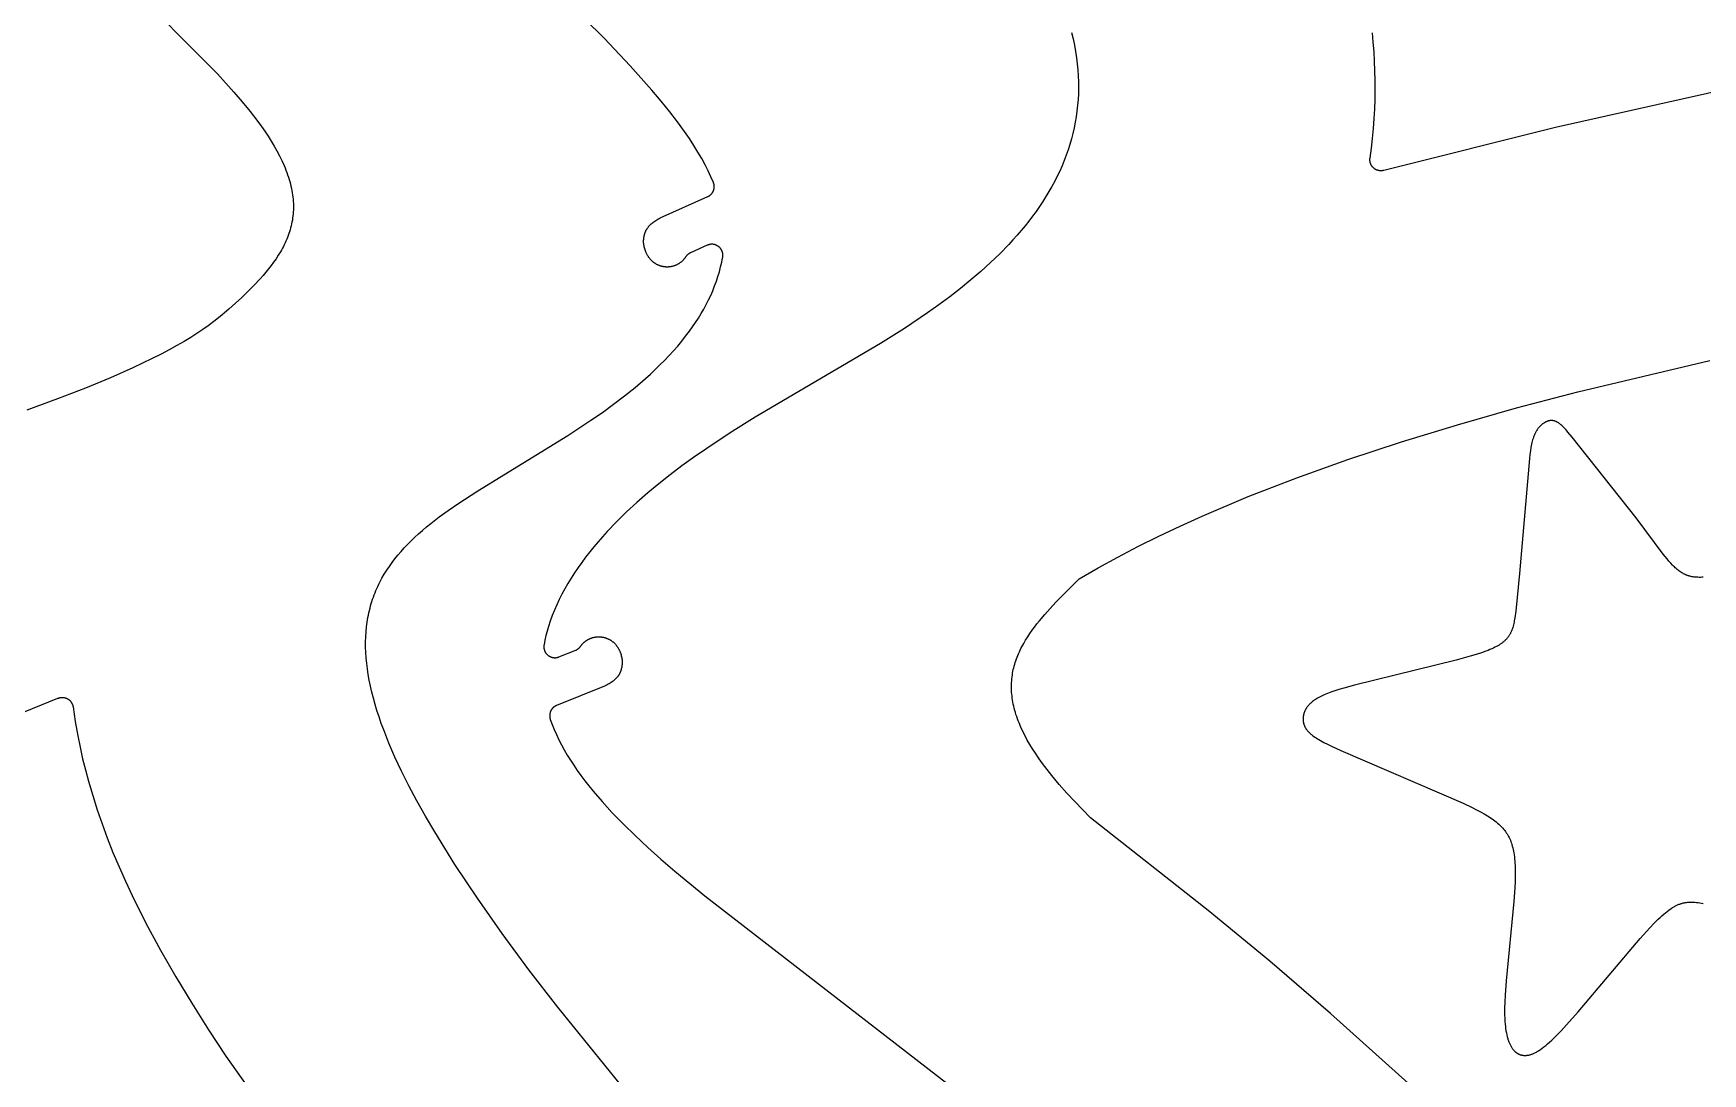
# Model space of a CAD drawing. Header units: millimetres. Extents: x -13379 to -9942, y 7 to 1157.
# Drawn here: x -11588.4 to -11285.6, y 638.8 to 827.4 of the extents above; entities that cross this region are included whole.
import ezdxf

# ---------------------------------------------------------------- set-up
doc = ezdxf.new("R2010")
doc.units = ezdxf.units.MM
doc.header["$MEASUREMENT"] = 0
doc.layers.add('SECCIONES', color=7, linetype='Continuous')
doc.layers.add('TABLERO COMPLETO', color=7, linetype='Continuous')

msp = doc.modelspace()

# ---------------------------------------------------------------- linework, layer by layer
at = {"layer": 'SECCIONES'}
for points in [[(-11481.86, 636.82, 0), (-11493.25, 650.87, 0), (-11498.46, 657.65, 0), (-11503.32, 664.25, 0), (-11507.8, 670.62, 0), (-11511.9, 676.77, 0), (-11515.57, 682.66, 0), (-11517.24, 685.51, 0), (-11518.8, 688.29, 0), (-11520.25, 691, 0), (-11521.57, 693.65, 0), (-11522.78, 696.22, 0), (-11523.86, 698.72, 0), (-11524.82, 701.14, 0), (-11525.26, 702.33, 0), (-11525.66, 703.5, 0), (-11526.04, 704.65, 0), (-11526.38, 705.78, 0), (-11526.69, 706.9, 0), (-11526.97, 708, 0), (-11527.22, 709.07, 0), (-11527.43, 710.14, 0), (-11527.62, 711.18, 0), (-11527.78, 712.21, 0), (-11527.9, 713.21, 0), (-11528, 714.21, 0), (-11528.06, 715.18, 0), (-11528.09, 716.14, 0), (-11528.1, 717.08, 0), (-11528.07, 718.01, 0), (-11528.02, 718.91, 0), (-11527.93, 719.81, 0), (-11527.82, 720.68, 0), (-11527.75, 721.12, 0), (-11527.67, 721.55, 0), (-11527.59, 721.97, 0), (-11527.5, 722.39, 0), (-11527.41, 722.81, 0), (-11527.3, 723.22, 0), (-11527.19, 723.63, 0), (-11527.07, 724.04, 0), (-11526.95, 724.44, 0), (-11526.82, 724.84, 0), (-11526.68, 725.24, 0), (-11526.53, 725.63, 0), (-11526.38, 726.02, 0), (-11526.22, 726.41, 0), (-11526.06, 726.79, 0), (-11525.88, 727.17, 0), (-11525.7, 727.55, 0), (-11525.52, 727.92, 0), (-11525.13, 728.66, 0), (-11524.71, 729.38, 0), (-11524.26, 730.1, 0), (-11523.79, 730.8, 0), (-11523.3, 731.49, 0), (-11522.78, 732.17, 0), (-11522.24, 732.85, 0), (-11521.67, 733.51, 0), (-11521.08, 734.17, 0), (-11520.46, 734.81, 0), (-11519.82, 735.45, 0), (-11519.16, 736.09, 0), (-11518.48, 736.71, 0), (-11517.77, 737.33, 0), (-11517.04, 737.95, 0), (-11516.29, 738.56, 0), (-11514.74, 739.77, 0), (-11513.1, 740.96, 0), (-11511.39, 742.15, 0), (-11507.76, 744.52, 0), (-11491.43, 754.53, 0), (-11487.22, 757.29, 0), (-11485.15, 758.73, 0), (-11483.12, 760.2, 0), (-11481.13, 761.71, 0), (-11479.2, 763.26, 0), (-11477.34, 764.86, 0), (-11476.44, 765.67, 0), (-11475.56, 766.49, 0), (-11474.7, 767.32, 0), (-11473.86, 768.16, 0), (-11473.05, 769.02, 0), (-11472.26, 769.88, 0), (-11471.49, 770.75, 0), (-11470.76, 771.63, 0), (-11470.05, 772.53, 0), (-11469.37, 773.43, 0), (-11468.8, 774.22, 0), (-11468.26, 775.02, 0), (-11467.74, 775.82, 0), (-11467.24, 776.63, 0), (-11466.77, 777.45, 0), (-11466.32, 778.28, 0), (-11465.9, 779.11, 0), (-11465.5, 779.94, 0), (-11465.13, 780.79, 0), (-11464.78, 781.64, 0), (-11464.47, 782.49, 0), (-11464.18, 783.36, 0), (-11463.92, 784.22, 0), (-11463.69, 785.1, 0), (-11463.58, 785.54, 0), (-11463.49, 785.99, 0), (-11463.4, 786.43, 0), (-11463.32, 786.88, 0), (-11463.31, 786.95, 0), (-11463.3, 787.02, 0), (-11463.29, 787.09, 0), (-11463.29, 787.16, 0), (-11463.29, 787.22, 0), (-11463.29, 787.29, 0), (-11463.29, 787.36, 0), (-11463.3, 787.43, 0), (-11463.31, 787.5, 0), (-11463.32, 787.57, 0), (-11463.33, 787.64, 0), (-11463.35, 787.71, 0), (-11463.37, 787.77, 0), (-11463.39, 787.84, 0), (-11463.41, 787.91, 0), (-11463.44, 787.97, 0), (-11463.47, 788.04, 0), (-11463.5, 788.1, 0), (-11463.53, 788.16, 0), (-11463.56, 788.22, 0), (-11463.6, 788.28, 0), (-11463.64, 788.34, 0), (-11463.68, 788.4, 0), (-11463.72, 788.45, 0), (-11463.76, 788.51, 0), (-11463.81, 788.56, 0), (-11463.86, 788.61, 0), (-11463.91, 788.66, 0), (-11463.96, 788.71, 0), (-11464.01, 788.75, 0), (-11464.06, 788.79, 0), (-11464.12, 788.84, 0), (-11464.18, 788.88, 0), (-11464.24, 788.91, 0), (-11464.3, 788.95, 0), (-11464.36, 788.98, 0), (-11464.42, 789.01, 0), (-11464.48, 789.04, 0), (-11464.55, 789.07, 0), (-11464.61, 789.09, 0), (-11464.68, 789.12, 0), (-11464.74, 789.14, 0), (-11464.81, 789.16, 0), (-11464.88, 789.17, 0), (-11464.95, 789.18, 0), (-11465.02, 789.19, 0), (-11465.09, 789.2, 0), (-11465.16, 789.21, 0), (-11465.23, 789.21, 0), (-11465.3, 789.21, 0), (-11465.37, 789.21, 0), (-11465.43, 789.21, 0), (-11465.5, 789.2, 0), (-11465.57, 789.19, 0), (-11465.64, 789.18, 0), (-11465.71, 789.17, 0), (-11465.78, 789.15, 0), (-11465.85, 789.13, 0), (-11465.91, 789.11, 0), (-11465.98, 789.09, 0), (-11466.04, 789.06, 0), (-11466.11, 789.04, 0), (-11469.16, 787.67, 0), (-11469.22, 787.64, 0), (-11469.28, 787.61, 0), (-11469.34, 787.58, 0), (-11469.4, 787.54, 0), (-11469.46, 787.5, 0), (-11469.51, 787.46, 0), (-11469.57, 787.42, 0), (-11469.62, 787.38, 0), (-11469.67, 787.34, 0), (-11469.72, 787.29, 0), (-11469.77, 787.24, 0), (-11469.82, 787.19, 0), (-11469.86, 787.14, 0), (-11469.91, 787.09, 0), (-11469.95, 787.03, 0), (-11469.99, 786.98, 0), (-11470.03, 786.92, 0), (-11470.07, 786.86, 0), (-11470.11, 786.79, 0), (-11470.16, 786.73, 0), (-11470.2, 786.67, 0), (-11470.25, 786.6, 0), (-11470.3, 786.54, 0), (-11470.35, 786.48, 0), (-11470.41, 786.42, 0), (-11470.46, 786.36, 0), (-11470.52, 786.3, 0), (-11470.57, 786.24, 0), (-11470.63, 786.19, 0), (-11470.69, 786.13, 0), (-11470.75, 786.08, 0), (-11470.82, 786.02, 0), (-11470.88, 785.97, 0), (-11470.95, 785.92, 0), (-11471.01, 785.87, 0), (-11471.08, 785.82, 0), (-11471.15, 785.77, 0), (-11471.22, 785.72, 0), (-11471.29, 785.68, 0), (-11471.36, 785.63, 0), (-11471.44, 785.59, 0), (-11471.51, 785.55, 0), (-11471.59, 785.51, 0), (-11471.66, 785.47, 0), (-11471.74, 785.44, 0), (-11471.82, 785.4, 0), (-11471.9, 785.37, 0), (-11471.98, 785.34, 0), (-11472.06, 785.31, 0), (-11472.14, 785.28, 0), (-11472.22, 785.25, 0), (-11472.31, 785.23, 0), (-11472.39, 785.21, 0), (-11472.47, 785.19, 0), (-11472.55, 785.17, 0), (-11472.64, 785.15, 0), (-11472.72, 785.14, 0), (-11472.81, 785.12, 0), (-11472.89, 785.11, 0), (-11472.97, 785.1, 0), (-11473.06, 785.09, 0), (-11473.14, 785.09, 0), (-11473.23, 785.08, 0), (-11473.31, 785.08, 0), (-11473.39, 785.08, 0), (-11473.48, 785.08, 0), (-11473.56, 785.08, 0), (-11473.64, 785.09, 0), (-11473.72, 785.09, 0), (-11473.81, 785.1, 0), (-11473.89, 785.11, 0), (-11473.97, 785.12, 0), (-11474.05, 785.13, 0), (-11474.13, 785.15, 0), (-11474.2, 785.16, 0), (-11474.28, 785.18, 0), (-11474.36, 785.2, 0), (-11474.43, 785.22, 0), (-11474.51, 785.24, 0), (-11474.58, 785.26, 0), (-11474.66, 785.28, 0), (-11474.73, 785.31, 0), (-11474.8, 785.33, 0), (-11474.87, 785.36, 0), (-11474.95, 785.39, 0), (-11475.02, 785.42, 0), (-11475.09, 785.46, 0), (-11475.16, 785.49, 0), (-11475.24, 785.53, 0), (-11475.31, 785.56, 0), (-11475.38, 785.6, 0), (-11475.45, 785.64, 0), (-11475.52, 785.69, 0), (-11475.59, 785.73, 0), (-11475.66, 785.78, 0), (-11475.73, 785.83, 0), (-11475.8, 785.88, 0), (-11475.86, 785.93, 0), (-11475.93, 785.98, 0), (-11476, 786.03, 0), (-11476.06, 786.09, 0), (-11476.13, 786.15, 0), (-11476.19, 786.21, 0), (-11476.25, 786.27, 0), (-11476.31, 786.33, 0), (-11476.37, 786.4, 0), (-11476.43, 786.46, 0), (-11476.49, 786.53, 0), (-11476.55, 786.6, 0), (-11476.6, 786.67, 0), (-11476.66, 786.74, 0), (-11476.71, 786.81, 0), (-11476.76, 786.88, 0), (-11476.81, 786.96, 0), (-11476.86, 787.03, 0), (-11476.91, 787.11, 0), (-11476.96, 787.19, 0), (-11477.01, 787.27, 0), (-11477.05, 787.35, 0), (-11477.09, 787.43, 0), (-11477.13, 787.51, 0), (-11477.17, 787.6, 0), (-11477.21, 787.68, 0), (-11477.25, 787.76, 0), (-11477.28, 787.85, 0), (-11477.35, 788.02, 0), (-11477.41, 788.2, 0), (-11477.47, 788.37, 0), (-11477.51, 788.55, 0), (-11477.56, 788.73, 0), (-11477.59, 788.9, 0), (-11477.62, 789.08, 0), (-11477.65, 789.26, 0), (-11477.67, 789.44, 0), (-11477.69, 789.61, 0), (-11477.68, 789.78, 0), (-11477.67, 789.95, 0), (-11477.65, 790.12, 0), (-11477.64, 790.28, 0), (-11477.61, 790.44, 0), (-11477.59, 790.59, 0), (-11477.56, 790.75, 0), (-11477.52, 790.9, 0), (-11477.5, 790.97, 0), (-11477.48, 791.04, 0), (-11477.46, 791.12, 0), (-11477.44, 791.19, 0), (-11477.41, 791.26, 0), (-11477.39, 791.33, 0), (-11477.36, 791.4, 0), (-11477.33, 791.47, 0), (-11477.3, 791.54, 0), (-11477.27, 791.61, 0), (-11477.24, 791.68, 0), (-11477.2, 791.75, 0), (-11477.17, 791.82, 0), (-11477.13, 791.88, 0), (-11477.09, 791.95, 0), (-11477.05, 792.02, 0), (-11477, 792.08, 0), (-11476.96, 792.15, 0), (-11476.91, 792.21, 0), (-11476.86, 792.28, 0), (-11476.81, 792.34, 0), (-11476.76, 792.41, 0), (-11476.71, 792.47, 0), (-11476.65, 792.53, 0), (-11476.59, 792.6, 0), (-11476.53, 792.66, 0), (-11476.47, 792.72, 0), (-11476.41, 792.78, 0), (-11476.34, 792.84, 0), (-11476.27, 792.91, 0), (-11476.13, 793.03, 0), (-11475.98, 793.15, 0), (-11475.82, 793.27, 0), (-11475.65, 793.39, 0), (-11475.46, 793.51, 0), (-11475.27, 793.62, 0), (-11475.07, 793.74, 0), (-11474.86, 793.86, 0), (-11474.64, 793.98, 0), (-11466.04, 797.84, 0), (-11465.97, 797.87, 0), (-11465.91, 797.9, 0), (-11465.85, 797.93, 0), (-11465.8, 797.97, 0), (-11465.74, 798, 0), (-11465.68, 798.04, 0), (-11465.63, 798.08, 0), (-11465.57, 798.13, 0), (-11465.52, 798.17, 0), (-11465.47, 798.22, 0), (-11465.42, 798.27, 0), (-11465.38, 798.31, 0), (-11465.33, 798.37, 0), (-11465.29, 798.42, 0), (-11465.25, 798.47, 0), (-11465.21, 798.53, 0), (-11465.17, 798.59, 0), (-11465.13, 798.64, 0), (-11465.1, 798.7, 0), (-11465.07, 798.76, 0), (-11465.04, 798.83, 0), (-11465.01, 798.89, 0), (-11464.98, 798.95, 0), (-11464.96, 799.02, 0), (-11464.94, 799.08, 0), (-11464.92, 799.15, 0), (-11464.91, 799.21, 0), (-11464.89, 799.28, 0), (-11464.88, 799.35, 0), (-11464.87, 799.42, 0), (-11464.86, 799.48, 0), (-11464.86, 799.55, 0), (-11464.86, 799.62, 0), (-11464.85, 799.69, 0), (-11464.86, 799.76, 0), (-11464.86, 799.83, 0), (-11464.87, 799.89, 0), (-11464.88, 799.96, 0), (-11464.89, 800.03, 0), (-11464.9, 800.1, 0), (-11464.92, 800.16, 0), (-11464.94, 800.23, 0), (-11464.96, 800.29, 0), (-11464.98, 800.36, 0), (-11465, 800.42, 0), (-11465.45, 801.46, 0), (-11465.95, 802.52, 0), (-11466.51, 803.62, 0), (-11467.13, 804.75, 0), (-11467.81, 805.92, 0), (-11468.55, 807.12, 0), (-11469.37, 808.37, 0), (-11470.26, 809.66, 0), (-11471.52, 811.4, 0), (-11472.92, 813.22, 0), (-11474.47, 815.14, 0), (-11476.17, 817.17, 0), (-11480.1, 821.59, 0), (-11484.81, 826.58, 0), (-11538.14, 879.05, 0)], [(-11604.55, 869.88, 0), (-11554.99, 820.09, 0), (-11551.99, 816.8, 0), (-11550.49, 815.06, 0), (-11549.04, 813.28, 0), (-11547.66, 811.49, 0), (-11547, 810.59, 0), (-11546.38, 809.69, 0), (-11545.78, 808.79, 0), (-11545.21, 807.89, 0), (-11544.68, 807, 0), (-11544.18, 806.12, 0), (-11543.71, 805.24, 0), (-11543.29, 804.37, 0), (-11542.9, 803.51, 0), (-11542.72, 803.08, 0), (-11542.55, 802.65, 0), (-11542.39, 802.23, 0), (-11542.24, 801.81, 0), (-11542.1, 801.39, 0), (-11541.97, 800.98, 0), (-11541.86, 800.56, 0), (-11541.75, 800.15, 0), (-11541.65, 799.75, 0), (-11541.56, 799.34, 0), (-11541.48, 798.94, 0), (-11541.41, 798.54, 0), (-11541.35, 798.14, 0), (-11541.3, 797.75, 0), (-11541.26, 797.36, 0), (-11541.23, 796.97, 0), (-11541.21, 796.58, 0), (-11541.2, 796.2, 0), (-11541.2, 795.82, 0), (-11541.21, 795.44, 0), (-11541.23, 795.07, 0), (-11541.25, 794.7, 0), (-11541.29, 794.33, 0), (-11541.34, 793.97, 0), (-11541.39, 793.6, 0), (-11541.46, 793.24, 0), (-11541.53, 792.89, 0), (-11541.61, 792.53, 0), (-11541.7, 792.18, 0), (-11541.8, 791.83, 0), (-11541.9, 791.48, 0), (-11542.02, 791.14, 0), (-11542.14, 790.8, 0), (-11542.27, 790.46, 0), (-11542.4, 790.12, 0), (-11542.55, 789.79, 0), (-11542.7, 789.46, 0), (-11542.86, 789.13, 0), (-11543.02, 788.8, 0), (-11543.19, 788.48, 0), (-11543.37, 788.15, 0), (-11543.55, 787.83, 0), (-11543.94, 787.2, 0), (-11544.35, 786.57, 0), (-11544.78, 785.95, 0), (-11545.23, 785.34, 0), (-11545.7, 784.74, 0), (-11546.19, 784.14, 0), (-11546.7, 783.55, 0), (-11547.21, 782.96, 0), (-11548.29, 781.81, 0), (-11549.4, 780.69, 0), (-11550.56, 779.58, 0), (-11551.73, 778.5, 0), (-11552.93, 777.44, 0), (-11554.15, 776.4, 0), (-11555.39, 775.4, 0), (-11556.64, 774.43, 0), (-11557.64, 773.73, 0), (-11558.7, 773.03, 0), (-11559.83, 772.32, 0), (-11561.04, 771.58, 0), (-11562.33, 770.84, 0), (-11563.72, 770.07, 0), (-11565.21, 769.28, 0), (-11566.81, 768.47, 0), (-11570.35, 766.78, 0), (-11574.38, 765, 0), (-11578.92, 763.13, 0), (-11583.98, 761.16, 0), (-11589.58, 759.12, 0)], [(-11400.04, 827.62, 0), (-11399.76, 826.46, 0), (-11399.52, 825.31, 0), (-11399.32, 824.17, 0), (-11399.15, 823.04, 0), (-11399.01, 821.93, 0), (-11398.9, 820.83, 0), (-11398.83, 819.73, 0), (-11398.79, 818.65, 0), (-11398.78, 817.58, 0), (-11398.8, 816.51, 0), (-11398.85, 815.46, 0), (-11398.94, 814.41, 0), (-11399.05, 813.37, 0), (-11399.19, 812.34, 0), (-11399.36, 811.32, 0), (-11399.56, 810.31, 0), (-11399.79, 809.31, 0), (-11400.05, 808.31, 0), (-11400.34, 807.32, 0), (-11400.65, 806.34, 0), (-11400.99, 805.37, 0), (-11401.36, 804.4, 0), (-11401.76, 803.44, 0), (-11402.18, 802.49, 0), (-11402.63, 801.55, 0), (-11403.1, 800.62, 0), (-11403.6, 799.69, 0), (-11404.13, 798.77, 0), (-11404.68, 797.86, 0), (-11405.25, 796.95, 0), (-11405.85, 796.05, 0), (-11406.47, 795.16, 0), (-11407.11, 794.28, 0), (-11407.78, 793.41, 0), (-11408.47, 792.54, 0), (-11409.18, 791.68, 0), (-11409.91, 790.83, 0), (-11410.66, 789.98, 0), (-11411.44, 789.15, 0), (-11413.04, 787.5, 0), (-11414.72, 785.88, 0), (-11416.48, 784.29, 0), (-11418.29, 782.73, 0), (-11420.17, 781.2, 0), (-11422.11, 779.7, 0), (-11424.1, 778.22, 0), (-11426.14, 776.77, 0), (-11430.34, 773.95, 0), (-11434.68, 771.2, 0), (-11457.41, 757.84, 0), (-11461.94, 755.02, 0), (-11466.4, 752.08, 0), (-11468.59, 750.56, 0), (-11470.74, 749, 0), (-11472.85, 747.41, 0), (-11474.92, 745.78, 0), (-11476.93, 744.11, 0), (-11478.87, 742.41, 0), (-11480.75, 740.67, 0), (-11482.56, 738.9, 0), (-11484.28, 737.1, 0), (-11485.11, 736.18, 0), (-11485.92, 735.27, 0), (-11486.7, 734.34, 0), (-11487.45, 733.41, 0), (-11488.18, 732.47, 0), (-11488.88, 731.53, 0), (-11489.56, 730.58, 0), (-11490.2, 729.63, 0), (-11490.82, 728.67, 0), (-11491.41, 727.71, 0), (-11491.96, 726.74, 0), (-11492.49, 725.77, 0), (-11492.98, 724.8, 0), (-11493.44, 723.82, 0), (-11493.86, 722.85, 0), (-11494.25, 721.87, 0), (-11494.6, 720.89, 0), (-11494.92, 719.9, 0), (-11495.16, 719.08, 0), (-11495.38, 718.25, 0), (-11495.57, 717.42, 0), (-11495.73, 716.59, 0), (-11495.74, 716.52, 0), (-11495.75, 716.46, 0), (-11495.76, 716.39, 0), (-11495.76, 716.32, 0), (-11495.76, 716.25, 0), (-11495.76, 716.18, 0), (-11495.76, 716.11, 0), (-11495.75, 716.04, 0), (-11495.75, 715.98, 0), (-11495.74, 715.91, 0), (-11495.72, 715.84, 0), (-11495.71, 715.77, 0), (-11495.69, 715.71, 0), (-11495.67, 715.64, 0), (-11495.65, 715.57, 0), (-11495.63, 715.51, 0), (-11495.6, 715.45, 0), (-11495.57, 715.38, 0), (-11495.54, 715.32, 0), (-11495.51, 715.26, 0), (-11495.48, 715.2, 0), (-11495.44, 715.14, 0), (-11495.4, 715.09, 0), (-11495.36, 715.03, 0), (-11495.32, 714.98, 0), (-11495.27, 714.92, 0), (-11495.23, 714.87, 0), (-11495.18, 714.82, 0), (-11495.13, 714.78, 0), (-11495.08, 714.73, 0), (-11495.03, 714.69, 0), (-11494.97, 714.64, 0), (-11494.92, 714.6, 0), (-11494.86, 714.56, 0), (-11494.8, 714.53, 0), (-11494.74, 714.49, 0), (-11494.68, 714.46, 0), (-11494.62, 714.43, 0), (-11494.56, 714.4, 0), (-11494.49, 714.37, 0), (-11494.43, 714.35, 0), (-11494.36, 714.33, 0), (-11494.3, 714.31, 0), (-11494.23, 714.29, 0), (-11494.16, 714.28, 0), (-11494.1, 714.26, 0), (-11494.03, 714.25, 0), (-11493.96, 714.25, 0), (-11493.89, 714.24, 0), (-11493.82, 714.24, 0), (-11493.75, 714.24, 0), (-11493.69, 714.24, 0), (-11493.62, 714.24, 0), (-11493.55, 714.25, 0), (-11493.48, 714.26, 0), (-11493.41, 714.27, 0), (-11493.34, 714.28, 0), (-11493.28, 714.3, 0), (-11493.21, 714.31, 0), (-11493.14, 714.33, 0), (-11493.08, 714.36, 0), (-11493.02, 714.38, 0), (-11489.98, 715.61, 0), (-11489.92, 715.63, 0), (-11489.86, 715.66, 0), (-11489.79, 715.69, 0), (-11489.73, 715.72, 0), (-11489.68, 715.76, 0), (-11489.62, 715.8, 0), (-11489.56, 715.83, 0), (-11489.51, 715.88, 0), (-11489.45, 715.92, 0), (-11489.4, 715.96, 0), (-11489.35, 716.01, 0), (-11489.3, 716.06, 0), (-11489.26, 716.11, 0), (-11489.21, 716.16, 0), (-11489.17, 716.21, 0), (-11489.13, 716.26, 0), (-11489.09, 716.32, 0), (-11489.04, 716.38, 0), (-11489, 716.44, 0), (-11488.95, 716.5, 0), (-11488.9, 716.57, 0), (-11488.85, 716.63, 0), (-11488.8, 716.69, 0), (-11488.74, 716.75, 0), (-11488.69, 716.8, 0), (-11488.63, 716.86, 0), (-11488.57, 716.92, 0), (-11488.51, 716.97, 0), (-11488.45, 717.03, 0), (-11488.39, 717.08, 0), (-11488.33, 717.14, 0), (-11488.26, 717.19, 0), (-11488.2, 717.24, 0), (-11488.13, 717.29, 0), (-11488.06, 717.34, 0), (-11487.99, 717.38, 0), (-11487.92, 717.43, 0), (-11487.85, 717.47, 0), (-11487.77, 717.51, 0), (-11487.7, 717.56, 0), (-11487.62, 717.59, 0), (-11487.55, 717.63, 0), (-11487.47, 717.67, 0), (-11487.39, 717.7, 0), (-11487.31, 717.74, 0), (-11487.23, 717.77, 0), (-11487.15, 717.8, 0), (-11487.07, 717.83, 0), (-11486.99, 717.85, 0), (-11486.91, 717.88, 0), (-11486.83, 717.9, 0), (-11486.74, 717.92, 0), (-11486.66, 717.94, 0), (-11486.58, 717.96, 0), (-11486.49, 717.97, 0), (-11486.41, 717.99, 0), (-11486.32, 718, 0), (-11486.24, 718.01, 0), (-11486.16, 718.02, 0), (-11486.07, 718.03, 0), (-11485.99, 718.03, 0), (-11485.9, 718.03, 0), (-11485.82, 718.03, 0), (-11485.73, 718.03, 0), (-11485.65, 718.03, 0), (-11485.57, 718.03, 0), (-11485.49, 718.02, 0), (-11485.4, 718.01, 0), (-11485.32, 718.01, 0), (-11485.24, 717.99, 0), (-11485.16, 717.98, 0), (-11485.08, 717.97, 0), (-11485, 717.95, 0), (-11484.92, 717.94, 0), (-11484.84, 717.92, 0), (-11484.77, 717.9, 0), (-11484.69, 717.88, 0), (-11484.62, 717.85, 0), (-11484.54, 717.83, 0), (-11484.47, 717.81, 0), (-11484.4, 717.78, 0), (-11484.32, 717.75, 0), (-11484.25, 717.72, 0), (-11484.18, 717.69, 0), (-11484.11, 717.66, 0), (-11484.04, 717.62, 0), (-11483.97, 717.59, 0), (-11483.9, 717.55, 0), (-11483.83, 717.51, 0), (-11483.76, 717.47, 0), (-11483.69, 717.43, 0), (-11483.62, 717.39, 0), (-11483.55, 717.34, 0), (-11483.48, 717.29, 0), (-11483.41, 717.24, 0), (-11483.35, 717.19, 0), (-11483.28, 717.14, 0), (-11483.22, 717.09, 0), (-11483.15, 717.03, 0), (-11483.09, 716.98, 0), (-11483.02, 716.92, 0), (-11482.96, 716.86, 0), (-11482.9, 716.8, 0), (-11482.84, 716.73, 0), (-11482.78, 716.67, 0), (-11482.72, 716.6, 0), (-11482.67, 716.53, 0), (-11482.61, 716.46, 0), (-11482.56, 716.39, 0), (-11482.5, 716.32, 0), (-11482.45, 716.25, 0), (-11482.4, 716.17, 0), (-11482.35, 716.1, 0), (-11482.3, 716.02, 0), (-11482.26, 715.94, 0), (-11482.21, 715.86, 0), (-11482.17, 715.78, 0), (-11482.13, 715.7, 0), (-11482.08, 715.62, 0), (-11482.04, 715.54, 0), (-11482.01, 715.45, 0), (-11481.97, 715.37, 0), (-11481.94, 715.28, 0), (-11481.9, 715.2, 0), (-11481.87, 715.11, 0), (-11481.81, 714.94, 0), (-11481.76, 714.76, 0), (-11481.71, 714.58, 0), (-11481.67, 714.4, 0), (-11481.63, 714.23, 0), (-11481.6, 714.05, 0), (-11481.58, 713.87, 0), (-11481.56, 713.69, 0), (-11481.54, 713.51, 0), (-11481.53, 713.34, 0), (-11481.55, 713.17, 0), (-11481.57, 713, 0), (-11481.59, 712.83, 0), (-11481.61, 712.67, 0), (-11481.64, 712.51, 0), (-11481.67, 712.36, 0), (-11481.71, 712.21, 0), (-11481.75, 712.06, 0), (-11481.77, 711.98, 0), (-11481.79, 711.91, 0), (-11481.82, 711.84, 0), (-11481.84, 711.77, 0), (-11481.87, 711.7, 0), (-11481.9, 711.63, 0), (-11481.93, 711.56, 0), (-11481.96, 711.49, 0), (-11481.99, 711.42, 0), (-11482.03, 711.35, 0), (-11482.06, 711.28, 0), (-11482.1, 711.22, 0), (-11482.14, 711.15, 0), (-11482.18, 711.09, 0), (-11482.22, 711.02, 0), (-11482.27, 710.96, 0), (-11482.31, 710.89, 0), (-11482.36, 710.83, 0), (-11482.41, 710.77, 0), (-11482.46, 710.7, 0), (-11482.51, 710.64, 0), (-11482.57, 710.58, 0), (-11482.62, 710.52, 0), (-11482.68, 710.46, 0), (-11482.74, 710.4, 0), (-11482.8, 710.34, 0), (-11482.87, 710.28, 0), (-11482.93, 710.22, 0), (-11483, 710.16, 0), (-11483.07, 710.1, 0), (-11483.22, 709.98, 0), (-11483.38, 709.87, 0), (-11483.54, 709.75, 0), (-11483.72, 709.64, 0), (-11483.9, 709.53, 0), (-11484.1, 709.42, 0), (-11484.3, 709.31, 0), (-11484.52, 709.2, 0), (-11484.75, 709.09, 0), (-11493.45, 705.58, 0), (-11493.52, 705.55, 0), (-11493.58, 705.52, 0), (-11493.64, 705.49, 0), (-11493.7, 705.46, 0), (-11493.76, 705.42, 0), (-11493.82, 705.39, 0), (-11493.88, 705.35, 0), (-11493.93, 705.3, 0), (-11493.99, 705.26, 0), (-11494.04, 705.22, 0), (-11494.09, 705.17, 0), (-11494.14, 705.12, 0), (-11494.19, 705.07, 0), (-11494.23, 705.02, 0), (-11494.28, 704.96, 0), (-11494.32, 704.91, 0), (-11494.36, 704.85, 0), (-11494.4, 704.79, 0), (-11494.43, 704.73, 0), (-11494.47, 704.67, 0), (-11494.5, 704.61, 0), (-11494.53, 704.55, 0), (-11494.56, 704.49, 0), (-11494.58, 704.42, 0), (-11494.6, 704.36, 0), (-11494.62, 704.29, 0), (-11494.64, 704.22, 0), (-11494.66, 704.15, 0), (-11494.67, 704.09, 0), (-11494.68, 704.02, 0), (-11494.69, 703.95, 0), (-11494.7, 703.88, 0), (-11494.7, 703.81, 0), (-11494.71, 703.74, 0), (-11494.71, 703.67, 0), (-11494.7, 703.6, 0), (-11494.7, 703.53, 0), (-11494.69, 703.47, 0), (-11494.68, 703.4, 0), (-11494.67, 703.33, 0), (-11494.65, 703.26, 0), (-11494.63, 703.19, 0), (-11494.61, 703.13, 0), (-11494.59, 703.06, 0), (-11494.25, 702.14, 0), (-11493.88, 701.22, 0), (-11493.47, 700.29, 0), (-11493.03, 699.37, 0), (-11492.56, 698.44, 0), (-11492.05, 697.52, 0), (-11491.51, 696.59, 0), (-11490.94, 695.66, 0), (-11490.33, 694.73, 0), (-11489.7, 693.8, 0), (-11489.03, 692.86, 0), (-11488.33, 691.93, 0), (-11487.6, 690.99, 0), (-11486.83, 690.05, 0), (-11485.21, 688.16, 0), (-11483.35, 686.12, 0), (-11481.34, 684.05, 0), (-11479.2, 681.97, 0), (-11476.92, 679.85, 0), (-11474.52, 677.71, 0), (-11471.99, 675.53, 0), (-11466.55, 671.05, 0), (-11409.55, 626.92, 0)], [(-11280.06, 817.6, 0), (-11312.25, 810.35, 0), (-11343.41, 802.6, 0), (-11343.47, 802.58, 0), (-11343.54, 802.56, 0), (-11343.61, 802.55, 0), (-11343.68, 802.54, 0), (-11343.75, 802.54, 0), (-11343.82, 802.53, 0), (-11343.88, 802.53, 0), (-11343.95, 802.53, 0), (-11344.02, 802.53, 0), (-11344.09, 802.54, 0), (-11344.16, 802.55, 0), (-11344.23, 802.56, 0), (-11344.3, 802.57, 0), (-11344.36, 802.58, 0), (-11344.43, 802.6, 0), (-11344.5, 802.62, 0), (-11344.56, 802.64, 0), (-11344.63, 802.66, 0), (-11344.69, 802.69, 0), (-11344.76, 802.72, 0), (-11344.82, 802.75, 0), (-11344.88, 802.78, 0), (-11344.94, 802.81, 0), (-11345, 802.85, 0), (-11345.06, 802.89, 0), (-11345.11, 802.93, 0), (-11345.17, 802.97, 0), (-11345.22, 803.02, 0), (-11345.27, 803.06, 0), (-11345.32, 803.11, 0), (-11345.37, 803.16, 0), (-11345.42, 803.21, 0), (-11345.46, 803.26, 0), (-11345.5, 803.32, 0), (-11345.54, 803.37, 0), (-11345.58, 803.43, 0), (-11345.62, 803.49, 0), (-11345.66, 803.55, 0), (-11345.69, 803.61, 0), (-11345.72, 803.67, 0), (-11345.75, 803.74, 0), (-11345.77, 803.8, 0), (-11345.8, 803.86, 0), (-11345.82, 803.93, 0), (-11345.84, 804, 0), (-11345.86, 804.06, 0), (-11345.87, 804.13, 0), (-11345.88, 804.2, 0), (-11345.89, 804.27, 0), (-11345.9, 804.34, 0), (-11345.91, 804.4, 0), (-11345.91, 804.47, 0), (-11345.91, 804.54, 0), (-11345.91, 804.61, 0), (-11345.91, 804.68, 0), (-11345.9, 804.75, 0), (-11345.89, 804.82, 0), (-11345.65, 806.61, 0), (-11345.44, 808.4, 0), (-11345.27, 810.19, 0), (-11345.14, 811.99, 0), (-11345.05, 813.72, 0), (-11344.99, 815.45, 0), (-11344.96, 817.18, 0), (-11344.96, 818.92, 0), (-11345, 820.65, 0), (-11345.07, 822.38, 0), (-11345.17, 824.11, 0), (-11345.31, 825.84, 0), (-11345.47, 827.55, 0)], [(-11337.22, 635.49, 0), (-11353.06, 649.75, 0), (-11364.08, 659.19, 0), (-11375.27, 668.42, 0), (-11396.6, 685.23, 0), (-11399.44, 688.15, 0), (-11400.87, 689.7, 0), (-11402.26, 691.27, 0), (-11403.6, 692.87, 0), (-11404.87, 694.49, 0), (-11405.47, 695.29, 0), (-11406.04, 696.1, 0), (-11406.59, 696.9, 0), (-11407.11, 697.7, 0), (-11407.6, 698.5, 0), (-11408.06, 699.3, 0), (-11408.48, 700.09, 0), (-11408.88, 700.87, 0), (-11409.24, 701.65, 0), (-11409.57, 702.42, 0), (-11409.72, 702.8, 0), (-11409.86, 703.18, 0), (-11409.99, 703.56, 0), (-11410.12, 703.94, 0), (-11410.23, 704.32, 0), (-11410.34, 704.69, 0), (-11410.44, 705.06, 0), (-11410.53, 705.43, 0), (-11410.61, 705.8, 0), (-11410.68, 706.17, 0), (-11410.74, 706.53, 0), (-11410.8, 706.89, 0), (-11410.84, 707.25, 0), (-11410.88, 707.61, 0), (-11410.91, 707.97, 0), (-11410.93, 708.32, 0), (-11410.94, 708.67, 0), (-11410.94, 709.02, 0), (-11410.94, 709.37, 0), (-11410.92, 709.71, 0), (-11410.9, 710.06, 0), (-11410.87, 710.4, 0), (-11410.83, 710.74, 0), (-11410.78, 711.08, 0), (-11410.73, 711.41, 0), (-11410.67, 711.74, 0), (-11410.6, 712.07, 0), (-11410.52, 712.4, 0), (-11410.44, 712.73, 0), (-11410.35, 713.06, 0), (-11410.25, 713.38, 0), (-11410.14, 713.7, 0), (-11410.03, 714.02, 0), (-11409.91, 714.34, 0), (-11409.78, 714.66, 0), (-11409.65, 714.97, 0), (-11409.51, 715.28, 0), (-11409.36, 715.59, 0), (-11409.21, 715.9, 0), (-11409.05, 716.21, 0), (-11408.72, 716.82, 0), (-11408.37, 717.43, 0), (-11407.99, 718.03, 0), (-11407.6, 718.62, 0), (-11407.18, 719.21, 0), (-11406.75, 719.79, 0), (-11406.31, 720.37, 0), (-11405.85, 720.94, 0), (-11404.9, 722.08, 0), (-11403.9, 723.19, 0), (-11402.87, 724.29, 0), (-11400.77, 726.45, 0), (-11398.65, 728.55, 0), (-11395.21, 730.54, 0), (-11391.66, 732.48, 0), (-11388, 734.39, 0), (-11384.22, 736.27, 0), (-11380.33, 738.11, 0), (-11376.32, 739.92, 0), (-11367.98, 743.45, 0), (-11359.18, 746.86, 0), (-11349.93, 750.17, 0), (-11340.21, 753.38, 0), (-11330.02, 756.49, 0), (-11319.35, 759.52, 0), (-11308.18, 762.47, 0), (-11284.28, 768.11, 0)], [(-11594.81, 702.5, 0), (-11583.92, 706.88, 0), (-11583.85, 706.91, 0), (-11583.79, 706.93, 0), (-11583.72, 706.95, 0), (-11583.65, 706.97, 0), (-11583.59, 706.99, 0), (-11583.52, 707, 0), (-11583.45, 707.01, 0), (-11583.38, 707.02, 0), (-11583.31, 707.03, 0), (-11583.24, 707.03, 0), (-11583.17, 707.04, 0), (-11583.11, 707.04, 0), (-11583.04, 707.03, 0), (-11582.97, 707.03, 0), (-11582.9, 707.02, 0), (-11582.83, 707.01, 0), (-11582.76, 707, 0), (-11582.69, 706.99, 0), (-11582.63, 706.97, 0), (-11582.56, 706.95, 0), (-11582.49, 706.93, 0), (-11582.43, 706.9, 0), (-11582.36, 706.88, 0), (-11582.3, 706.85, 0), (-11582.24, 706.82, 0), (-11582.18, 706.79, 0), (-11582.12, 706.75, 0), (-11582.06, 706.72, 0), (-11582, 706.68, 0), (-11581.94, 706.64, 0), (-11581.89, 706.6, 0), (-11581.84, 706.55, 0), (-11581.78, 706.51, 0), (-11581.73, 706.46, 0), (-11581.69, 706.41, 0), (-11581.64, 706.36, 0), (-11581.6, 706.3, 0), (-11581.55, 706.25, 0), (-11581.51, 706.19, 0), (-11581.47, 706.14, 0), (-11581.43, 706.08, 0), (-11581.4, 706.02, 0), (-11581.37, 705.96, 0), (-11581.34, 705.89, 0), (-11581.31, 705.83, 0), (-11581.28, 705.77, 0), (-11581.26, 705.7, 0), (-11581.23, 705.64, 0), (-11581.22, 705.57, 0), (-11581.2, 705.5, 0), (-11581.18, 705.44, 0), (-11581.17, 705.37, 0), (-11581.16, 705.3, 0), (-11580.77, 702.68, 0), (-11580.31, 700.07, 0), (-11579.89, 697.99, 0), (-11579.43, 695.93, 0), (-11578.92, 693.88, 0), (-11578.37, 691.83, 0), (-11577.61, 689.24, 0), (-11576.79, 686.67, 0), (-11575.91, 684.12, 0), (-11574.98, 681.59, 0), (-11573.93, 678.93, 0), (-11572.83, 676.3, 0), (-11571.67, 673.7, 0), (-11570.46, 671.11, 0), (-11567.97, 666.11, 0), (-11565.33, 661.2, 0), (-11562.55, 656.35, 0), (-11559.65, 651.57, 0), (-11556.59, 646.75, 0), (-11553.43, 642, 0), (-11546.59, 632.23, 0)]]:
    msp.add_polyline3d(points, dxfattribs=at)
at = {"layer": 'TABLERO COMPLETO', "color": 7}
msp.add_lwpolyline([(-11285.47, 728.83), (-11285.71, 728.82), (-11285.96, 728.81), (-11286.2, 728.81), (-11286.43, 728.82), (-11286.65, 728.83), (-11286.87, 728.84), (-11287.09, 728.87), (-11287.3, 728.9), (-11287.5, 728.93), (-11287.7, 728.97), (-11287.8, 729), (-11287.9, 729.02), (-11287.99, 729.05), (-11288.09, 729.08), (-11288.19, 729.1), (-11288.28, 729.14), (-11288.37, 729.17), (-11288.46, 729.2), (-11288.55, 729.24), (-11288.65, 729.28), (-11288.74, 729.32), (-11288.82, 729.36), (-11288.91, 729.4), (-11289, 729.45), (-11289.09, 729.49), (-11289.17, 729.54), (-11289.35, 729.64), (-11289.51, 729.75), (-11289.68, 729.86), (-11289.85, 729.98), (-11290.01, 730.11), (-11290.18, 730.25), (-11290.34, 730.39), (-11290.51, 730.54), (-11290.67, 730.69), (-11290.83, 730.85), (-11291, 731.02), (-11291.32, 731.37), (-11291.66, 731.75), (-11291.99, 732.16), (-11292.69, 733.03), (-11297.62, 739.61), (-11309.23, 754.23), (-11309.98, 755.14), (-11310.32, 755.54), (-11310.48, 755.72), (-11310.64, 755.89), (-11310.8, 756.05), (-11310.95, 756.2), (-11311.11, 756.34), (-11311.26, 756.48), (-11311.33, 756.54), (-11311.4, 756.6), (-11311.48, 756.65), (-11311.55, 756.71), (-11311.62, 756.76), (-11311.7, 756.81), (-11311.77, 756.86), (-11311.84, 756.9), (-11311.92, 756.94), (-11311.99, 756.98), (-11312.06, 757.02), (-11312.13, 757.05), (-11312.2, 757.08), (-11312.28, 757.11), (-11312.35, 757.13), (-11312.42, 757.16), (-11312.49, 757.18), (-11312.53, 757.18), (-11312.56, 757.19), (-11312.6, 757.2), (-11312.64, 757.21), (-11312.67, 757.21), (-11312.71, 757.22), (-11312.74, 757.22), (-11312.78, 757.23), (-11312.82, 757.23), (-11312.85, 757.24), (-11312.89, 757.24), (-11312.92, 757.24), (-11312.96, 757.24), (-11312.99, 757.24), (-11313.03, 757.24), (-11313.07, 757.24), (-11313.1, 757.24), (-11313.14, 757.24), (-11313.17, 757.23), (-11313.21, 757.23), (-11313.24, 757.23), (-11313.28, 757.22), (-11313.35, 757.21), (-11313.42, 757.2), (-11313.49, 757.18), (-11313.56, 757.16), (-11313.63, 757.14), (-11313.71, 757.12), (-11313.78, 757.09), (-11313.84, 757.06), (-11313.91, 757.03), (-11313.98, 757), (-11314.05, 756.97), (-11314.12, 756.93), (-11314.19, 756.89), (-11314.26, 756.85), (-11314.32, 756.81), (-11314.39, 756.76), (-11314.46, 756.72), (-11314.52, 756.67), (-11314.59, 756.62), (-11314.65, 756.57), (-11314.72, 756.52), (-11314.78, 756.46), (-11314.85, 756.41), (-11314.91, 756.35), (-11314.97, 756.29), (-11315.03, 756.23), (-11315.09, 756.16), (-11315.15, 756.1), (-11315.21, 756.03), (-11315.27, 755.97), (-11315.33, 755.9), (-11315.38, 755.83), (-11315.44, 755.75), (-11315.49, 755.68), (-11315.55, 755.6), (-11315.6, 755.52), (-11315.65, 755.44), (-11315.7, 755.36), (-11315.75, 755.28), (-11315.8, 755.19), (-11315.85, 755.1), (-11315.9, 755.01), (-11315.95, 754.92), (-11315.99, 754.83), (-11316.08, 754.63), (-11316.17, 754.43), (-11316.25, 754.21), (-11316.32, 753.98), (-11316.4, 753.75), (-11316.46, 753.5), (-11316.53, 753.24), (-11316.59, 752.96), (-11316.65, 752.68), (-11316.71, 752.38), (-11316.81, 751.75), (-11316.9, 751.07), (-11316.99, 750.34), (-11318.79, 729.5), (-11319.47, 722.68), (-11319.63, 721.46), (-11319.72, 720.92), (-11319.77, 720.66), (-11319.82, 720.42), (-11319.88, 720.18), (-11319.94, 719.95), (-11320, 719.72), (-11320.07, 719.51), (-11320.14, 719.3), (-11320.18, 719.2), (-11320.22, 719.1), (-11320.26, 719.01), (-11320.3, 718.91), (-11320.34, 718.82), (-11320.39, 718.72), (-11320.44, 718.63), (-11320.49, 718.54), (-11320.54, 718.45), (-11320.59, 718.37), (-11320.64, 718.28), (-11320.7, 718.19), (-11320.76, 718.11), (-11320.82, 718.03), (-11320.88, 717.95), (-11320.94, 717.86), (-11321.01, 717.78), (-11321.08, 717.71), (-11321.15, 717.63), (-11321.22, 717.55), (-11321.29, 717.47), (-11321.37, 717.4), (-11321.45, 717.32), (-11321.53, 717.25), (-11321.61, 717.18), (-11321.7, 717.1), (-11321.79, 717.03), (-11321.88, 716.96), (-11321.97, 716.89), (-11322.07, 716.82), (-11322.28, 716.68), (-11322.49, 716.54), (-11322.72, 716.4), (-11322.97, 716.26), (-11323.23, 716.12), (-11323.52, 715.99), (-11323.82, 715.85), (-11324.14, 715.71), (-11324.49, 715.56), (-11324.86, 715.42), (-11325.69, 715.12), (-11326.64, 714.81), (-11327.72, 714.49), (-11330.28, 713.78), (-11348.68, 709.28), (-11350.67, 708.73), (-11351.53, 708.47), (-11352.29, 708.22), (-11352.99, 707.98), (-11353.62, 707.74), (-11354.19, 707.5), (-11354.45, 707.39), (-11354.71, 707.27), (-11354.95, 707.15), (-11355.18, 707.02), (-11355.4, 706.9), (-11355.61, 706.78), (-11355.81, 706.65), (-11356, 706.53), (-11356.17, 706.4), (-11356.34, 706.27), (-11356.51, 706.14), (-11356.58, 706.07), (-11356.66, 706), (-11356.73, 705.94), (-11356.8, 705.87), (-11356.87, 705.8), (-11356.94, 705.73), (-11357, 705.66), (-11357.06, 705.59), (-11357.12, 705.52), (-11357.18, 705.45), (-11357.24, 705.38), (-11357.29, 705.3), (-11357.35, 705.23), (-11357.4, 705.16), (-11357.44, 705.08), (-11357.49, 705.01), (-11357.54, 704.94), (-11357.58, 704.86), (-11357.62, 704.78), (-11357.66, 704.71), (-11357.7, 704.63), (-11357.73, 704.56), (-11357.76, 704.48), (-11357.8, 704.4), (-11357.82, 704.32), (-11357.85, 704.24), (-11357.88, 704.17), (-11357.9, 704.09), (-11357.92, 704.01), (-11357.94, 703.93), (-11357.96, 703.85), (-11357.98, 703.77), (-11357.99, 703.69), (-11358.01, 703.61), (-11358.02, 703.53), (-11358.03, 703.45), (-11358.03, 703.36), (-11358.04, 703.28), (-11358.04, 703.2), (-11358.04, 703.12), (-11358.04, 703.04), (-11358.04, 702.96), (-11358.03, 702.88), (-11358.02, 702.8), (-11358.02, 702.72), (-11358, 702.64), (-11357.99, 702.55), (-11357.97, 702.47), (-11357.96, 702.39), (-11357.94, 702.31), (-11357.91, 702.23), (-11357.89, 702.15), (-11357.86, 702.07), (-11357.83, 702), (-11357.8, 701.92), (-11357.77, 701.84), (-11357.73, 701.76), (-11357.69, 701.68), (-11357.65, 701.6), (-11357.61, 701.53), (-11357.56, 701.45), (-11357.51, 701.37), (-11357.46, 701.29), (-11357.41, 701.22), (-11357.35, 701.14), (-11357.29, 701.07), (-11357.23, 700.99), (-11357.16, 700.91), (-11357.09, 700.84), (-11357.02, 700.76), (-11356.95, 700.69), (-11356.87, 700.61), (-11356.79, 700.54), (-11356.71, 700.46), (-11356.62, 700.39), (-11356.53, 700.31), (-11356.34, 700.16), (-11356.13, 700.01), (-11355.91, 699.85), (-11355.68, 699.7), (-11355.43, 699.54), (-11355.16, 699.38), (-11354.88, 699.22), (-11354.28, 698.89), (-11353.6, 698.55), (-11352.86, 698.18), (-11351.19, 697.4), (-11329.01, 687.85), (-11327.36, 687.06), (-11326.59, 686.68), (-11325.88, 686.3), (-11325.21, 685.93), (-11324.58, 685.56), (-11324.29, 685.37), (-11324.01, 685.19), (-11323.74, 685), (-11323.48, 684.82), (-11323.23, 684.63), (-11322.99, 684.45), (-11322.77, 684.26), (-11322.55, 684.07), (-11322.35, 683.88), (-11322.15, 683.69), (-11321.97, 683.5), (-11321.79, 683.31), (-11321.62, 683.11), (-11321.46, 682.91), (-11321.31, 682.71), (-11321.17, 682.5), (-11321.03, 682.28), (-11320.9, 682.07), (-11320.78, 681.84), (-11320.66, 681.62), (-11320.55, 681.38), (-11320.44, 681.14), (-11320.34, 680.88), (-11320.25, 680.62), (-11320.16, 680.35), (-11320.08, 680.07), (-11320, 679.78), (-11319.93, 679.48), (-11319.86, 679.17), (-11319.8, 678.84), (-11319.75, 678.49), (-11319.7, 678.14), (-11319.66, 677.76), (-11319.63, 677.37), (-11319.6, 676.97), (-11319.58, 676.55), (-11319.56, 675.65), (-11319.56, 674.68), (-11319.59, 673.63), (-11319.64, 672.51), (-11319.81, 670.06), (-11321.2, 655.64), (-11321.38, 653.04), (-11321.44, 651.84), (-11321.47, 650.72), (-11321.47, 649.68), (-11321.44, 648.7), (-11321.41, 648.25), (-11321.38, 647.8), (-11321.34, 647.38), (-11321.29, 646.98), (-11321.23, 646.59), (-11321.16, 646.22), (-11321.09, 645.86), (-11321.01, 645.52), (-11320.96, 645.36), (-11320.92, 645.2), (-11320.87, 645.05), (-11320.82, 644.9), (-11320.77, 644.75), (-11320.72, 644.61), (-11320.66, 644.47), (-11320.61, 644.34), (-11320.55, 644.21), (-11320.49, 644.08), (-11320.43, 643.96), (-11320.36, 643.84), (-11320.3, 643.73), (-11320.23, 643.62), (-11320.16, 643.51), (-11320.09, 643.41), (-11320.02, 643.31), (-11319.95, 643.22), (-11319.87, 643.13), (-11319.8, 643.04), (-11319.72, 642.96), (-11319.64, 642.88), (-11319.56, 642.8), (-11319.52, 642.77), (-11319.48, 642.73), (-11319.43, 642.7), (-11319.39, 642.66), (-11319.35, 642.63), (-11319.31, 642.6), (-11319.27, 642.57), (-11319.22, 642.54), (-11319.18, 642.51), (-11319.13, 642.49), (-11319.09, 642.46), (-11319.05, 642.44), (-11319, 642.41), (-11318.95, 642.39), (-11318.91, 642.37), (-11318.86, 642.34), (-11318.82, 642.32), (-11318.77, 642.3), (-11318.72, 642.29), (-11318.68, 642.27), (-11318.63, 642.25), (-11318.58, 642.24), (-11318.53, 642.22), (-11318.48, 642.21), (-11318.43, 642.19), (-11318.39, 642.18), (-11318.34, 642.17), (-11318.29, 642.16), (-11318.24, 642.15), (-11318.19, 642.14), (-11318.13, 642.14), (-11318.08, 642.13), (-11318.03, 642.13), (-11317.98, 642.12), (-11317.93, 642.12), (-11317.87, 642.12), (-11317.82, 642.12), (-11317.77, 642.12), (-11317.72, 642.12), (-11317.66, 642.12), (-11317.61, 642.12), (-11317.55, 642.13), (-11317.5, 642.13), (-11317.44, 642.14), (-11317.33, 642.15), (-11317.22, 642.17), (-11317.1, 642.19), (-11316.98, 642.22), (-11316.87, 642.25), (-11316.75, 642.29), (-11316.62, 642.33), (-11316.5, 642.37), (-11316.38, 642.42), (-11316.25, 642.48), (-11316.12, 642.54), (-11315.99, 642.6), (-11315.85, 642.67), (-11315.72, 642.74), (-11315.58, 642.82), (-11315.43, 642.91), (-11315.29, 642.99), (-11315.14, 643.09), (-11314.99, 643.19), (-11314.68, 643.41), (-11314.36, 643.66), (-11314.03, 643.93), (-11313.67, 644.23), (-11313.31, 644.55), (-11312.92, 644.9), (-11312.11, 645.7), (-11311.22, 646.61), (-11310.26, 647.64), (-11308.15, 650.02), (-11296.89, 663.32), (-11295.13, 665.26), (-11294.34, 666.08), (-11293.61, 666.81), (-11293.26, 667.14), (-11292.93, 667.45), (-11292.61, 667.73), (-11292.3, 668), (-11292, 668.24), (-11291.71, 668.46), (-11291.42, 668.66), (-11291.15, 668.85), (-11291.01, 668.93), (-11290.88, 669.01), (-11290.75, 669.09), (-11290.62, 669.16), (-11290.49, 669.23), (-11290.36, 669.3), (-11290.23, 669.36), (-11290.1, 669.42), (-11289.98, 669.47), (-11289.85, 669.52), (-11289.72, 669.57), (-11289.6, 669.61), (-11289.47, 669.65), (-11289.35, 669.69), (-11289.22, 669.73), (-11289.1, 669.76), (-11288.97, 669.79), (-11288.84, 669.81), (-11288.72, 669.84), (-11288.59, 669.86), (-11288.46, 669.87), (-11288.33, 669.89), (-11288.2, 669.9), (-11288.07, 669.91), (-11287.94, 669.92), (-11287.8, 669.92), (-11287.67, 669.93), (-11287.53, 669.93), (-11287.25, 669.92), (-11286.97, 669.9), (-11286.68, 669.88), (-11286.38, 669.84), (-11286.08, 669.8), (-11285.76, 669.74), (-11285.44, 669.68)], dxfattribs=at)

doc.saveas('drawing.dxf')
